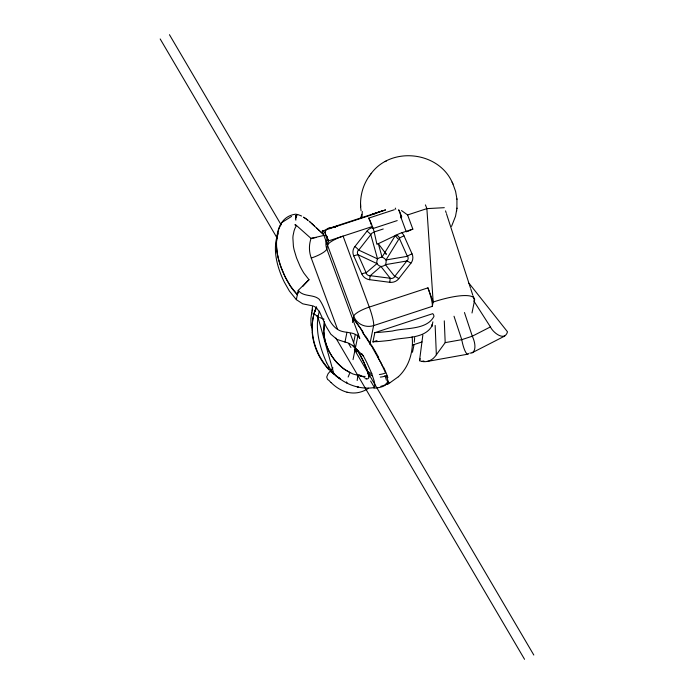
<?xml version="1.0" encoding="UTF-8"?>
<svg xmlns="http://www.w3.org/2000/svg" width="694" height="694" viewBox="0 0 694 694"><rect width="100%" height="100%" fill="white"/><g stroke="black" fill="none" stroke-linecap="round" stroke-linejoin="round"><path stroke-width="1.04" d="M361.071 210.82C359.223 198.475 362.355 185.437 369.781 175.382M295.835 217.257L295.878 215.435L295.8 218.063M361.973 217.586L362.294 211.479M295.87 216.276L295.791 218.341M327.212 236.35L327.221 237.322M295.765 218.784L295.748 219.226M319.613 311.094A44.598 42.022 44.7 0 0 319.049 312.369C314.582 328.965 319.804 347.451 326.666 362.788M369.026 376.868L368.618 374.344M276.438 241.703L278.702 229.263A6.732 6.454 11.5 0 1 278.953 228.638L281.773 222.566L291.575 216.433M456.912 208.755L456.938 198.909M370.093 275.813L380.919 266.461A6.237 5.422 -38.2 0 0 385.43 264.657L406.805 261.005A6.237 1.588 38 0 1 410.874 263.226L398.79 278.658A9.768 9.369 11.5 0 1 389.768 282.302L369.668 279.691L370.093 275.813A3.782 3.123 25.9 0 1 366.033 272.803M389.776 282.267L390.21 278.242L380.919 266.461A6.237 5.509 49.6 0 1 376.981 263.573L358.139 254.785A6.237 1.457 -24 0 0 353.767 255.921L361.791 273.93A9.768 9.369 11.5 0 0 369.668 279.734M414.292 342.237L414.665 337.579M357.167 380.529L357.887 375.558M451.56 226.357L455.55 216.19L456.99 208.113M456.6 211.254L456.687 210.542M444.29 320.845L445.192 342.628L436.353 354.764A25.079 14.522 85.8 0 1 435.312 356.204L435.06 356.516A27.552 15.945 85.8 0 1 434.791 356.829C431.182 361.236 424.806 362.979 419.523 360.698L422.846 335.055M311.745 314.556L311.979 312.777M376.313 341.7L378.872 341.483A355.554 341.092 11.5 0 0 390.548 340.294C403.752 336.807 424.528 339.479 432.024 325.842A3.947 3.782 11.5 0 0 431.876 324.61M387.651 380.945C386.653 387.07 378.855 387.729 373.962 388.154M324.228 322.892L323.942 333.996M295.896 219.729L295.817 220.189M296.78 214.264L296.399 216.832M296.555 215.929L296.477 216.363L296.746 214.836L296.355 217.075M324.497 321.391L323.725 330.361M360.776 217.968L361.721 214.342M312.508 306.653L310.895 318.78L311.033 325.842M413.997 344.927L412.462 352.266M350.227 333.476L357.054 351.988A15.598 14.964 11.5 0 0 344.97 342.064L336.954 339.392L330.786 334.152L326.076 326.414L319.873 312.543L316.282 307.546L313.141 305.959L302.705 303.816L296.338 299.652L298.22 290.387L308.995 279.734L303.92 273.176A77.051 73.92 11.5 0 1 299.964 266.01L296.52 257.873L294.195 250.126A60.378 57.923 11.5 0 1 293.397 246.17L292.885 237.912A21.288 20.421 11.5 0 1 292.929 237.244L292.989 236.402A10.184 9.768 11.5 0 0 293.007 235.899L294.056 230.92A13.117 12.587 11.5 0 1 294.273 230.304L294.412 229.931A12.102 11.607 11.5 0 0 294.568 229.436L294.742 228.942A3.418 3.279 11.5 0 1 294.898 228.586L295.592 227.042A1.31 1.258 11.5 0 1 295.817 226.738L296.234 225.897L294.889 224.709A1.162 1.119 11.5 0 0 295.219 224.735L296.156 225.264M312.274 311.016L312.63 309.255M331.342 227.823C322.831 227.511 324.861 236.047 328.427 240.931L326.796 248.929L359.813 338.412C354.946 330.387 344.398 334.152 337.579 329.39A18.244 17.497 11.5 0 1 335.627 327.958C326.978 320.402 325.668 308.145 319.127 299.192C313.246 293.987 303.46 297.249 298.22 290.387M344.97 342.064L346.965 332.244M352.457 322.484L353.732 316.221L322.311 231.05L376.825 213.162M353.619 342.689L355.302 334.456M353.029 359.622L358.225 334.092M369.824 344.345L373.632 325.599A15.598 2.247 71.8 0 0 369.277 307.095L343.088 236.125A15.598 3.782 -20.3 0 0 327.542 245.251A15.598 14.964 11.5 0 1 326.648 239.682M373.537 341.899L372.938 341.934L374.829 332.669L432.77 313.653L433.533 314.755A3.947 3.782 11.5 0 1 433.906 316.577C426.42 330.214 405.634 327.542 392.44 331.021A355.554 341.092 11.5 0 1 380.763 332.218L378.195 332.435M471.998 312.977L474.531 300.545A46.793 11.356 -20.3 0 0 433.169 302.037L427.929 287.845L369.277 307.095A15.598 3.782 -20.3 0 0 353.732 316.221A15.598 14.964 11.5 0 0 373.632 325.599L432.293 306.358L433.169 302.037L426.879 208.625A15.598 2.247 71.8 0 0 425.405 204.886M431.937 326.484L432.874 321.851M314.278 312.951L314.356 314.009L317.401 316.299L316.742 315.9M314.495 312.248L316.629 307.251M314.842 311.164C308.058 331.203 314.894 354.105 329.043 369.295M420.217 358.737L419.523 360.698M277.999 233.557C273.306 246.066 275.596 259.946 280.046 272.169A102.304 98.14 11.5 0 0 284.375 282.241L289.398 291.055L296.338 299.652M328.704 366.623L328.149 368.037L329.346 370.188M316.403 307.234C312.873 315.093 311.649 323.89 312.413 332.443M410.909 263.243A9.768 9.369 11.5 0 0 412.045 253.839L403.995 235.839A6.237 1.457 -24 0 0 399.345 238.311L385.994 259.972A6.237 4.355 80.3 0 1 385.43 264.657L394.721 276.446A6.237 1.588 38 0 1 398.79 278.658M298.429 292.365A15.598 2.377 -46.8 0 0 297.344 294.707L290.404 286.102L285.381 277.288A102.304 98.14 11.5 0 1 281.053 267.216C274.225 250.786 272.265 216.918 295.982 214.142M370.934 173.873C390.861 146.087 438.565 151.214 452.262 182.496M369.382 175.92L371.351 173.309M397.723 238.71L395.372 235.526L378.325 243.689A4.502 1.093 -20.3 0 1 376.92 244.288L374.318 232.603A6.48 0.937 71.8 0 0 372.817 227.571A9.352 8.97 11.5 0 0 370.96 228.1A9.794 9.395 11.5 0 0 367.005 231.119L354.903 246.552A6.237 1.588 38 0 1 358.711 250.1L377.553 258.888A6.237 3.47 -15.6 0 1 382.056 257.092L395.337 235.535L396.456 234.997A17.931 4.355 -20.3 0 1 399.033 233.809L399.631 233.566A8.493 2.065 -20.3 0 1 401.843 232.75L412.843 229.141L407.612 214.949L401.496 210.56M358.711 250.1L370.796 234.659A3.583 3.522 -81.6 0 1 374.326 232.481M394.721 276.446L406.805 261.005M332.99 367.863L328.028 373.806L326.709 377.033L327.525 379.384L328.652 380.199A5.613 4.155 85.5 0 1 329.095 380.555L329.702 381.197A18.157 13.446 85.5 0 0 329.98 381.492L331.107 382.637M398.339 376.764L389.698 382.949M361.791 273.93A6.237 1.457 -24 0 1 366.163 272.794L376.981 263.573A6.237 4.537 -65 0 1 377.553 258.888L370.796 234.659A6.237 1.588 38 0 0 366.987 231.111M385.161 161.633L386.367 160.982M468.632 282.779L507.505 331.827C504.712 341.89 492.983 332.582 490.415 326.917L472.293 336.2L461.762 339.661L445.192 342.628M472.067 352.786L504.781 336.035M334.395 227.285L335.514 226.782M385.482 209.926L372.21 214.316L385.43 209.952M328.496 228.543L382.975 210.672M371.281 224.882A6.237 0.902 71.8 0 0 368.696 218.133L394.366 209.709M322.311 231.05A15.598 2.247 71.8 0 1 328.427 240.931L372.418 226.496L372.808 227.571M407.612 214.949L426.879 208.625L444.299 207.68M372.938 228.552L397.211 220.588M374.135 231.978L383.235 228.985M372.938 341.934L377.007 340.607M412.809 344.961L422.047 341.934M387.712 384.381L385.638 384.12M335.575 226.678L332.417 227.554M426.715 361.548L467.791 354.183M421.926 361.34L423.887 360.984M361.704 353.576L363.483 356.213A53.542 11.928 58.4 0 1 367.074 363.136L371.628 373.268L374.17 380.963A34.474 7.677 58.4 0 1 374.439 387.521C358.572 390.262 341.448 383.201 331.489 370.674A54.921 40.677 85.5 0 1 326.674 362.788M316.004 237.522L311.059 238.432L296.885 225.854A5.821 5.587 11.5 0 1 296.138 225.281M324.523 235.353L323.777 235.483M412.01 253.857A6.237 1.457 -24 0 0 407.369 256.32L385.994 259.972A6.237 3.383 31.6 0 0 382.056 257.092L378.325 243.689L386.315 254.316A6.237 2.169 64.4 0 1 384.676 251.575M323.387 235.544L311.059 238.432A31.195 29.92 11.5 0 0 311.259 258.055L337.579 329.39M377.198 332.504L376.495 332.556M375.315 341.778L374.613 341.821M375.419 332.634L374.829 332.669M366.484 378.794L364.992 378.638M370.102 275.674L390.21 278.242M360.776 376.122L352.96 373.988L345.699 370.18A44.086 41.545 44.7 0 1 336.859 362.563C329.216 354.192 324.428 343.192 323.777 331.853M297.561 214.446L301.638 216.034M324.029 319.171L323.118 318.858A15.598 4.58 14.4 0 1 319.648 317.453M303.452 217.265L305.221 218.228M303.72 217.231L305.117 218.185M306.271 218.992L305.759 218.619L307.945 220.276M306.913 219.478L308.041 220.354M309.09 221.213L310.392 222.314M363.483 356.213L352.587 345.187M310.088 222.054L323.291 234.242M311.32 223.13L314.495 226.018M333.953 374.066L331.42 371.741M323.473 234.399L320.099 231.302M319.405 230.651L316.75 228.144M331.671 372.418L330.847 371.585M297.344 294.707L293.458 290.387A62.954 60.395 11.5 0 1 290.248 285.867L289.78 285.139M336.859 362.58L343.487 368.627L350.002 372.661A15.598 1.726 -63.5 0 0 348.136 377.042M362.155 331.663L371.472 346.098M363.049 332.981L365.408 336.512M473.716 300.814L490.415 326.917M328.427 240.931L327.256 237.678M372.253 347.382L380.303 361.704L385.63 372.904A15.598 11.069 -18.3 0 1 379.375 374.534M169.449 34.7L281.148 224.865M354.348 349.49L533.816 655.041M348.752 343.799L350.938 347.521M370.605 380.997L374.43 387.512M160.184 38.959L277.296 238.354M335.861 338.056L524.551 659.3M357.965 351.051L363.934 362.424L367.482 371.012A15.598 11.069 -18.3 0 0 371.837 373.754M377.753 356.933L380.347 361.791M362.624 359.735L364.315 363.24M452.878 183.806L455.611 191.475L456.982 199.282M452.098 182.14L453 184.066M399.345 238.311L407.369 256.32M358.139 254.785L366.163 272.794M400.733 216.806L400.985 217.491M401.236 218.168L406.294 231.883M387.105 376.668L387.356 377.389M387.07 376.608L386.688 375.541A15.598 12.093 -15.3 0 1 380.321 377.085M464.459 312.534L472.293 336.2A15.598 7.599 62.9 0 1 469.829 353.099M454.015 316.238L461.762 339.661A15.598 3.444 79.8 0 0 468.65 353.489M445.539 210.881L446.164 212.806M446.476 213.769L468.606 282.232M468.918 283.195L470.48 288.019M470.792 288.982L472.657 294.768M472.97 295.731L474.531 300.545M317.652 316.074L333.814 373.606M278.398 258.619L281.122 267.39L284.991 276.498A93.161 89.37 11.5 0 0 289.771 285.139M368.193 373.459L368.297 373.927M311.936 327.82L311.745 325.876M435.147 325.451L436.353 354.764M360.55 204.166L360.654 206.89M336.868 362.554A48.693 45.873 44.7 0 1 323.977 333.996M365.131 376.46A30.111 28.376 44.7 0 1 360.785 376.096M412.132 336.833A61.645 57.559 32.2 0 1 412.418 343.261C412.149 352.925 409.486 362.684 403.778 370.579A47.626 44.399 29.7 0 1 398.356 376.781M389.681 382.914A45.327 42.204 27.6 0 1 380.824 386.324M374.552 387.504A45.327 42.204 27.6 0 1 373.493 387.608M340.155 379.002A58.478 55.373 31.5 0 1 336.113 376.053M333.094 373.493A58.478 55.373 31.5 0 1 330.266 370.778M328.722 369.546A62.512 58.834 32.1 0 1 312.196 332.452M347.156 382.793A15.598 1.726 -63.5 0 1 346.601 381.865M314.903 311.181A50.211 46.724 34.3 0 1 316.507 307.078M347 392.223A50.879 37.684 85.5 0 1 331.142 382.585M347.009 392.153A45.986 34.067 85.5 0 0 360.845 391.937A47.981 35.541 85.5 0 0 368.592 388.232M339.904 378.247A36.964 27.621 80.1 0 1 331.81 372.175M330.812 371.68A12.622 7.573 68.5 0 1 330.526 371.377M353.558 318.824A73.937 17.862 57 0 1 363.413 332.556M365.686 336.312A67.865 14.626 56.8 0 1 372.678 347.442M352.968 318.138A73.954 17.957 57 0 1 362.45 331.246M372.158 346.176A60.673 12.206 56.8 0 1 378.664 357.471M380.572 361.982A50.41 8.415 57.6 0 1 382.784 366.38M383.478 367.091A44.017 7.079 57.8 0 1 387.885 377.666M386.601 376.417A38.187 5.726 58.3 0 1 387.903 380.642M388.336 381.258A36.357 5.83 57 0 1 388.449 382.177M387.946 381.518A37.788 6.185 56.3 0 1 387.694 384.355M372.548 375.922A15.598 12.093 -15.3 0 1 368.002 372.739M367.568 372.626A16.266 7.434 47.5 0 1 368.21 374.187M368.314 373.936A22.546 5.023 58.4 0 1 368.618 376.434M364.706 364.15A29.252 6.515 58.4 0 1 368.236 373.511M357.228 349.776A46.082 10.263 58.4 0 1 362.632 359.744M368.887 376.816A5.535 3.08 37.4 0 1 366.597 378.976M364.853 377.406A16.188 9.187 32.4 0 1 358.616 374.439M384.849 375.758A31.785 12.353 37.3 0 1 386.367 380.26M302.957 286.266A15.598 2.377 -46.8 0 1 308.995 279.734M334.387 227.354A15.598 14.964 11.5 0 1 335.679 226.73M326.223 240.775A15.598 14.964 11.5 0 0 326.796 248.929A15.598 3.782 -20.3 0 1 311.259 258.055M427.929 287.845A15.598 2.247 71.8 0 1 432.293 306.358M276.42 241.946A26.901 25.799 11.5 0 0 276.386 243.386L276.446 246.214A37.181 35.672 11.5 0 0 276.498 247.012L277.14 252.573A77.685 74.527 11.5 0 0 278.268 258.081M358.035 254.854A3.782 3.409 59.6 0 1 358.625 249.979M394.843 276.49A3.782 3.149 -7.8 0 1 390.158 278.363M407.482 256.233A3.782 3.461 -41.6 0 1 406.892 261.1M395.597 235.266A3.739 3.704 -84.2 0 1 399.458 238.285M353.732 255.93A9.768 9.369 11.5 0 1 354.877 246.526M401.852 232.75A9.976 9.569 11.5 0 1 403.986 235.847M368.696 218.133A15.598 2.247 71.8 0 1 372.418 226.496M398.703 209.753A15.598 2.247 71.8 0 1 401.748 216.875M398.842 210.169A6.237 0.902 71.8 0 1 401.245 218.272M395.771 209.232A12.232 2.993 18.4 0 1 395.311 208.096M407.777 231.536A6.237 1.518 -20.3 0 1 412.843 229.141M336.087 226.556L336.972 226.244L336.087 226.556M357.384 386.437A15.598 2.828 -76.5 0 0 358.33 386.966A15.598 2.828 -76.5 0 1 357.384 386.445"/></g></svg>
